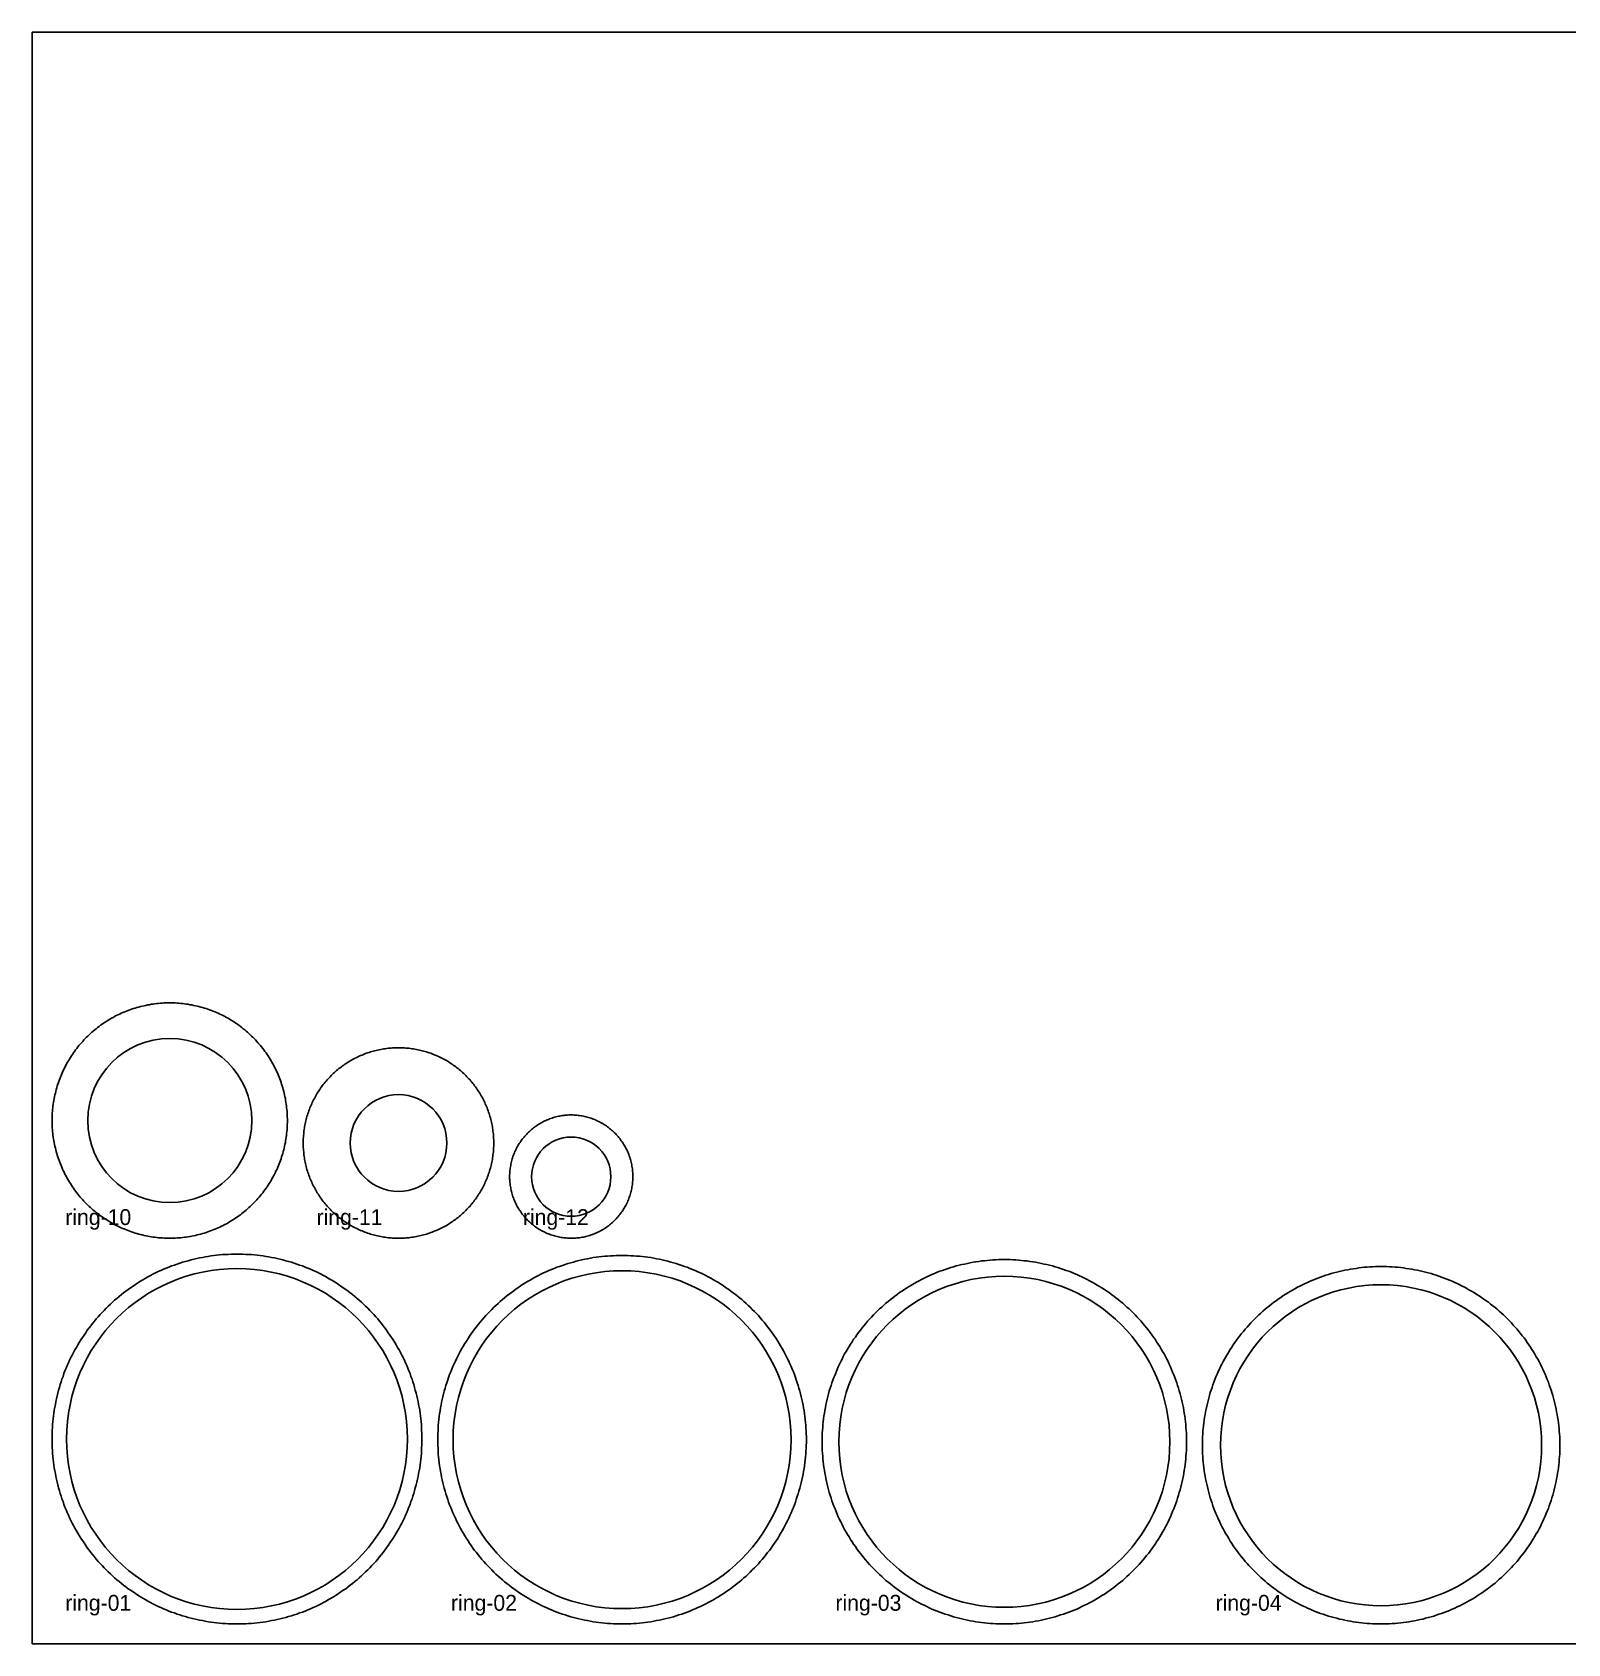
# Model space of a CAD drawing. Header units: millimetres. Extents: x 0 to 2440, y 0 to 1220.
# Drawn here: x 0 to 1162, y 0 to 1220 of the extents above; entities that cross this region are included whole.
import ezdxf

# ---------------------------------------------------------------- set-up
doc = ezdxf.new("R2010")
doc.units = ezdxf.units.MM
doc.layers.add('CUT_INSIDE', color=5, linetype='Continuous')
doc.layers.add('CUT_OUTSIDE', color=1, linetype='Continuous')

msp = doc.modelspace()

# ---------------------------------------------------------------- linework, layer by layer
at = {"layer": 'CUT_INSIDE'}
for centre, radius in [((104.1, 396.1), 62.1), ((277.3, 379.1), 36.6), ((408, 353.6), 30), ((155, 155), 129), ((446.5, 154.5), 127.9), ((735.9, 152.9), 125.3), ((1021.1, 150.3), 121.5)]:
    msp.add_circle(centre, radius, dxfattribs=at)
at = {"layer": 'CUT_OUTSIDE'}
for points in [[(193.2, 396.1), (193.2, 397.5), (193.1, 398.9), (193.1, 400.3), (193, 401.7), (192.9, 403.1), (192.8, 404.5), (192.6, 405.9), (192.5, 407.2), (192.3, 408.6), (192.1, 410), (191.8, 411.4), (191.6, 412.8), (191.3, 414.1), (191, 415.5), (190.7, 416.9), (190.4, 418.2), (190, 419.6), (189.6, 420.9), (189.2, 422.3), (188.8, 423.6), (188.4, 424.9), (187.9, 426.3), (187.4, 427.6), (186.9, 428.9), (186.4, 430.2), (185.8, 431.5), (185.3, 432.7), (184.7, 434), (184.1, 435.3), (183.5, 436.5), (182.8, 437.8), (182.1, 439), (181.5, 440.2), (180.8, 441.4), (180, 442.6), (179.3, 443.8), (178.5, 445), (177.8, 446.2), (177, 447.3), (176.2, 448.4), (175.3, 449.6), (174.5, 450.7), (173.6, 451.8), (172.7, 452.9), (171.8, 453.9), (170.9, 455), (170, 456), (169, 457.1), (168.1, 458.1), (167.1, 459.1), (166.1, 460.1), (165.1, 461), (164, 462), (163, 462.9), (161.9, 463.8), (160.9, 464.7), (159.8, 465.6), (158.7, 466.5), (157.6, 467.3), (156.4, 468.2), (155.3, 469), (154.2, 469.8), (153, 470.5), (151.8, 471.3), (150.6, 472), (149.4, 472.8), (148.2, 473.5), (147, 474.1), (145.8, 474.8), (144.5, 475.5), (143.3, 476.1), (142, 476.7), (140.7, 477.3), (139.5, 477.8), (138.2, 478.4), (136.9, 478.9), (135.6, 479.4), (134.3, 479.9), (132.9, 480.4), (131.6, 480.8), (130.3, 481.2), (128.9, 481.6), (127.6, 482), (126.2, 482.4), (124.9, 482.7), (123.5, 483), (122.1, 483.3), (120.8, 483.6), (119.4, 483.8), (118, 484.1), (116.6, 484.3), (115.2, 484.5), (113.9, 484.6), (112.5, 484.8), (111.1, 484.9), (109.7, 485), (108.3, 485.1), (106.9, 485.1), (105.5, 485.2), (104.1, 485.2), (102.7, 485.2), (101.3, 485.1), (99.9, 485.1), (98.5, 485), (97.1, 484.9), (95.7, 484.8), (94.3, 484.6), (92.9, 484.5), (91.5, 484.3), (90.1, 484.1), (88.8, 483.8), (87.4, 483.6), (86, 483.3), (84.7, 483), (83.3, 482.7), (81.9, 482.4), (80.6, 482), (79.2, 481.6), (77.9, 481.2), (76.6, 480.8), (75.2, 480.4), (73.9, 479.9), (72.6, 479.4), (71.3, 478.9), (70, 478.4), (68.7, 477.8), (67.4, 477.3), (66.2, 476.7), (64.9, 476.1), (63.6, 475.5), (62.4, 474.8), (61.2, 474.1), (59.9, 473.5), (58.7, 472.8), (57.5, 472), (56.4, 471.3), (55.2, 470.5), (54, 469.8), (52.9, 469), (51.7, 468.2), (50.6, 467.3), (49.5, 466.5), (48.4, 465.6), (47.3, 464.7), (46.2, 463.8), (45.2, 462.9), (44.1, 462), (43.1, 461), (42.1, 460.1), (41.1, 459.1), (40.1, 458.1), (39.1, 457.1), (38.2, 456), (37.3, 455), (36.3, 453.9), (35.4, 452.9), (34.6, 451.8), (33.7, 450.7), (32.8, 449.6), (32, 448.4), (31.2, 447.3), (30.4, 446.2), (29.6, 445), (28.9, 443.8), (28.1, 442.6), (27.4, 441.4), (26.7, 440.2), (26, 439), (25.4, 437.8), (24.7, 436.5), (24.1, 435.3), (23.5, 434), (22.9, 432.7), (22.3, 431.5), (21.8, 430.2), (21.3, 428.9), (20.8, 427.6), (20.3, 426.3), (19.8, 424.9), (19.4, 423.6), (18.9, 422.3), (18.5, 420.9), (18.2, 419.6), (17.8, 418.2), (17.5, 416.9), (17.1, 415.5), (16.9, 414.1), (16.6, 412.8), (16.3, 411.4), (16.1, 410), (15.9, 408.6), (15.7, 407.2), (15.5, 405.9), (15.4, 404.5), (15.3, 403.1), (15.2, 401.7), (15.1, 400.3), (15, 398.9), (15, 397.5), (15, 396.1), (15, 394.7), (15, 393.3), (15.1, 391.9), (15.2, 390.5), (15.3, 389.1), (15.4, 387.7), (15.5, 386.3), (15.7, 384.9), (15.9, 383.5), (16.1, 382.1), (16.3, 380.8), (16.6, 379.4), (16.9, 378), (17.1, 376.7), (17.5, 375.3), (17.8, 373.9), (18.2, 372.6), (18.5, 371.2), (18.9, 369.9), (19.4, 368.6), (19.8, 367.2), (20.3, 365.9), (20.8, 364.6), (21.3, 363.3), (21.8, 362), (22.3, 360.7), (22.9, 359.4), (23.5, 358.2), (24.1, 356.9), (24.7, 355.6), (25.4, 354.4), (26, 353.2), (26.7, 351.9), (27.4, 350.7), (28.1, 349.5), (28.9, 348.4), (29.6, 347.2), (30.4, 346), (31.2, 344.9), (32, 343.7), (32.8, 342.6), (33.7, 341.5), (34.6, 340.4), (35.4, 339.3), (36.3, 338.2), (37.3, 337.2), (38.2, 336.1), (39.1, 335.1), (40.1, 334.1), (41.1, 333.1), (42.1, 332.1), (43.1, 331.1), (44.1, 330.2), (45.2, 329.3), (46.2, 328.3), (47.3, 327.4), (48.4, 326.6), (49.5, 325.7), (50.6, 324.8), (51.7, 324), (52.9, 323.2), (54, 322.4), (55.2, 321.6), (56.4, 320.9), (57.5, 320.1), (58.7, 319.4), (59.9, 318.7), (61.2, 318), (62.4, 317.4), (63.6, 316.7), (64.9, 316.1), (66.2, 315.5), (67.4, 314.9), (68.7, 314.3), (70, 313.8), (71.3, 313.3), (72.6, 312.8), (73.9, 312.3), (75.2, 311.8), (76.6, 311.4), (77.9, 310.9), (79.2, 310.5), (80.6, 310.2), (81.9, 309.8), (83.3, 309.5), (84.7, 309.1), (86, 308.9), (87.4, 308.6), (88.8, 308.3), (90.1, 308.1), (91.5, 307.9), (92.9, 307.7), (94.3, 307.5), (95.7, 307.4), (97.1, 307.3), (98.5, 307.2), (99.9, 307.1), (101.3, 307), (102.7, 307), (104.1, 307), (105.5, 307), (106.9, 307), (108.3, 307.1), (109.7, 307.2), (111.1, 307.3), (112.5, 307.4), (113.9, 307.5), (115.2, 307.7), (116.6, 307.9), (118, 308.1), (119.4, 308.3), (120.8, 308.6), (122.1, 308.9), (123.5, 309.1), (124.9, 309.5), (126.2, 309.8), (127.6, 310.2), (128.9, 310.5), (130.3, 310.9), (131.6, 311.4), (132.9, 311.8), (134.3, 312.3), (135.6, 312.8), (136.9, 313.3), (138.2, 313.8), (139.5, 314.3), (140.7, 314.9), (142, 315.5), (143.3, 316.1), (144.5, 316.7), (145.8, 317.4), (147, 318), (148.2, 318.7), (149.4, 319.4), (150.6, 320.1), (151.8, 320.9), (153, 321.6), (154.2, 322.4), (155.3, 323.2), (156.4, 324), (157.6, 324.8), (158.7, 325.7), (159.8, 326.6), (160.9, 327.4), (161.9, 328.3), (163, 329.3), (164, 330.2), (165.1, 331.1), (166.1, 332.1), (167.1, 333.1), (168.1, 334.1), (169, 335.1), (170, 336.1), (170.9, 337.2), (171.8, 338.2), (172.7, 339.3), (173.6, 340.4), (174.5, 341.5), (175.3, 342.6), (176.2, 343.7), (177, 344.9), (177.8, 346), (178.5, 347.2), (179.3, 348.4), (180, 349.5), (180.8, 350.7), (181.5, 351.9), (182.1, 353.2), (182.8, 354.4), (183.5, 355.6), (184.1, 356.9), (184.7, 358.2), (185.3, 359.4), (185.8, 360.7), (186.4, 362), (186.9, 363.3), (187.4, 364.6), (187.9, 365.9), (188.4, 367.2), (188.8, 368.6), (189.2, 369.9), (189.6, 371.2), (190, 372.6), (190.4, 373.9), (190.7, 375.3), (191, 376.7), (191.3, 378), (191.6, 379.4), (191.8, 380.8), (192.1, 382.1), (192.3, 383.5), (192.5, 384.9), (192.6, 386.3), (192.8, 387.7), (192.9, 389.1), (193, 390.5), (193.1, 391.9), (193.1, 393.3), (193.2, 394.7), (193.2, 396.1)], [(349.4, 379.1), (349.4, 380.2), (349.4, 381.4), (349.3, 382.5), (349.2, 383.6), (349.2, 384.8), (349.1, 385.9), (349, 387), (348.8, 388.1), (348.7, 389.3), (348.5, 390.4), (348.3, 391.5), (348.1, 392.6), (347.9, 393.7), (347.7, 394.8), (347.4, 395.9), (347.1, 397), (346.8, 398.1), (346.5, 399.2), (346.2, 400.3), (345.9, 401.4), (345.5, 402.5), (345.1, 403.5), (344.7, 404.6), (344.3, 405.7), (343.9, 406.7), (343.5, 407.7), (343, 408.8), (342.5, 409.8), (342, 410.8), (341.5, 411.8), (341, 412.9), (340.5, 413.9), (339.9, 414.8), (339.3, 415.8), (338.8, 416.8), (338.2, 417.8), (337.6, 418.7), (336.9, 419.6), (336.3, 420.6), (335.6, 421.5), (334.9, 422.4), (334.3, 423.3), (333.6, 424.2), (332.8, 425.1), (332.1, 425.9), (331.4, 426.8), (330.6, 427.6), (329.8, 428.5), (329.1, 429.3), (328.3, 430.1), (327.5, 430.9), (326.6, 431.7), (325.8, 432.4), (325, 433.2), (324.1, 433.9), (323.2, 434.7), (322.4, 435.4), (321.5, 436.1), (320.6, 436.8), (319.7, 437.5), (318.7, 438.1), (317.8, 438.8), (316.9, 439.4), (315.9, 440), (315, 440.6), (314, 441.2), (313, 441.7), (312, 442.3), (311, 442.8), (310, 443.4), (309, 443.9), (308, 444.4), (307, 444.8), (305.9, 445.3), (304.9, 445.7), (303.8, 446.2), (302.8, 446.6), (301.7, 447), (300.6, 447.3), (299.6, 447.7), (298.5, 448), (297.4, 448.4), (296.3, 448.7), (295.2, 449), (294.1, 449.2), (293, 449.5), (291.9, 449.7), (290.8, 449.9), (289.7, 450.1), (288.6, 450.3), (287.4, 450.5), (286.3, 450.7), (285.2, 450.8), (284.1, 450.9), (282.9, 451), (281.8, 451.1), (280.7, 451.1), (279.5, 451.2), (278.4, 451.2), (277.3, 451.2), (276.1, 451.2), (275, 451.2), (273.9, 451.1), (272.8, 451.1), (271.6, 451), (270.5, 450.9), (269.4, 450.8), (268.2, 450.7), (267.1, 450.5), (266, 450.3), (264.9, 450.1), (263.8, 449.9), (262.7, 449.7), (261.5, 449.5), (260.4, 449.2), (259.3, 449), (258.3, 448.7), (257.2, 448.4), (256.1, 448), (255, 447.7), (253.9, 447.3), (252.9, 447), (251.8, 446.6), (250.7, 446.2), (249.7, 445.7), (248.6, 445.3), (247.6, 444.8), (246.6, 444.4), (245.6, 443.9), (244.5, 443.4), (243.5, 442.8), (242.5, 442.3), (241.6, 441.7), (240.6, 441.2), (239.6, 440.6), (238.6, 440), (237.7, 439.4), (236.7, 438.8), (235.8, 438.1), (234.9, 437.5), (234, 436.8), (233.1, 436.1), (232.2, 435.4), (231.3, 434.7), (230.4, 433.9), (229.6, 433.2), (228.7, 432.4), (227.9, 431.7), (227.1, 430.9), (226.3, 430.1), (225.5, 429.3), (224.7, 428.5), (223.9, 427.6), (223.2, 426.8), (222.4, 425.9), (221.7, 425.1), (221, 424.2), (220.3, 423.3), (219.6, 422.4), (218.9, 421.5), (218.3, 420.6), (217.6, 419.6), (217, 418.7), (216.4, 417.8), (215.8, 416.8), (215.2, 415.8), (214.6, 414.8), (214.1, 413.9), (213.6, 412.9), (213, 411.8), (212.5, 410.8), (212, 409.8), (211.6, 408.8), (211.1, 407.7), (210.7, 406.7), (210.2, 405.7), (209.8, 404.6), (209.4, 403.5), (209.1, 402.5), (208.7, 401.4), (208.4, 400.3), (208, 399.2), (207.7, 398.1), (207.4, 397), (207.2, 395.9), (206.9, 394.8), (206.7, 393.7), (206.4, 392.6), (206.2, 391.5), (206.1, 390.4), (205.9, 389.3), (205.7, 388.1), (205.6, 387), (205.5, 385.9), (205.4, 384.8), (205.3, 383.6), (205.2, 382.5), (205.2, 381.4), (205.2, 380.2), (205.2, 379.1), (205.2, 378), (205.2, 376.8), (205.2, 375.7), (205.3, 374.6), (205.4, 373.5), (205.5, 372.3), (205.6, 371.2), (205.7, 370.1), (205.9, 369), (206.1, 367.8), (206.2, 366.7), (206.4, 365.6), (206.7, 364.5), (206.9, 363.4), (207.2, 362.3), (207.4, 361.2), (207.7, 360.1), (208, 359), (208.4, 357.9), (208.7, 356.8), (209.1, 355.8), (209.4, 354.7), (209.8, 353.6), (210.2, 352.6), (210.7, 351.5), (211.1, 350.5), (211.6, 349.4), (212, 348.4), (212.5, 347.4), (213, 346.4), (213.6, 345.4), (214.1, 344.4), (214.6, 343.4), (215.2, 342.4), (215.8, 341.4), (216.4, 340.5), (217, 339.5), (217.6, 338.6), (218.3, 337.6), (218.9, 336.7), (219.6, 335.8), (220.3, 334.9), (221, 334), (221.7, 333.1), (222.4, 332.3), (223.2, 331.4), (223.9, 330.6), (224.7, 329.7), (225.5, 328.9), (226.3, 328.1), (227.1, 327.3), (227.9, 326.5), (228.7, 325.8), (229.6, 325), (230.4, 324.3), (231.3, 323.5), (232.2, 322.8), (233.1, 322.1), (234, 321.4), (234.9, 320.8), (235.8, 320.1), (236.7, 319.5), (237.7, 318.8), (238.6, 318.2), (239.6, 317.6), (240.6, 317), (241.6, 316.5), (242.5, 315.9), (243.5, 315.4), (244.5, 314.9), (245.6, 314.4), (246.6, 313.9), (247.6, 313.4), (248.6, 312.9), (249.7, 312.5), (250.7, 312.1), (251.8, 311.7), (252.9, 311.3), (253.9, 310.9), (255, 310.5), (256.1, 310.2), (257.2, 309.9), (258.3, 309.6), (259.3, 309.3), (260.4, 309), (261.5, 308.7), (262.7, 308.5), (263.8, 308.3), (264.9, 308.1), (266, 307.9), (267.1, 307.7), (268.2, 307.6), (269.4, 307.4), (270.5, 307.3), (271.6, 307.2), (272.8, 307.1), (273.9, 307.1), (275, 307), (276.1, 307), (277.3, 307), (278.4, 307), (279.5, 307), (280.7, 307.1), (281.8, 307.1), (282.9, 307.2), (284.1, 307.3), (285.2, 307.4), (286.3, 307.6), (287.4, 307.7), (288.6, 307.9), (289.7, 308.1), (290.8, 308.3), (291.9, 308.5), (293, 308.7), (294.1, 309), (295.2, 309.3), (296.3, 309.6), (297.4, 309.9), (298.5, 310.2), (299.6, 310.5), (300.6, 310.9), (301.7, 311.3), (302.8, 311.7), (303.8, 312.1), (304.9, 312.5), (305.9, 312.9), (307, 313.4), (308, 313.9), (309, 314.4), (310, 314.9), (311, 315.4), (312, 315.9), (313, 316.5), (314, 317), (315, 317.6), (315.9, 318.2), (316.9, 318.8), (317.8, 319.5), (318.7, 320.1), (319.7, 320.8), (320.6, 321.4), (321.5, 322.1), (322.4, 322.8), (323.2, 323.5), (324.1, 324.3), (325, 325), (325.8, 325.8), (326.6, 326.5), (327.5, 327.3), (328.3, 328.1), (329.1, 328.9), (329.8, 329.7), (330.6, 330.6), (331.4, 331.4), (332.1, 332.3), (332.8, 333.1), (333.6, 334), (334.3, 334.9), (334.9, 335.8), (335.6, 336.7), (336.3, 337.6), (336.9, 338.6), (337.6, 339.5), (338.2, 340.5), (338.8, 341.4), (339.3, 342.4), (339.9, 343.4), (340.5, 344.4), (341, 345.4), (341.5, 346.4), (342, 347.4), (342.5, 348.4), (343, 349.4), (343.5, 350.5), (343.9, 351.5), (344.3, 352.6), (344.7, 353.6), (345.1, 354.7), (345.5, 355.8), (345.9, 356.8), (346.2, 357.9), (346.5, 359), (346.8, 360.1), (347.1, 361.2), (347.4, 362.3), (347.7, 363.4), (347.9, 364.5), (348.1, 365.6), (348.3, 366.7), (348.5, 367.8), (348.7, 369), (348.8, 370.1), (349, 371.2), (349.1, 372.3), (349.2, 373.5), (349.2, 374.6), (349.3, 375.7), (349.4, 376.8), (349.4, 378), (349.4, 379.1)], [(454.7, 353.6), (454.7, 354.6), (454.6, 355.6), (454.6, 356.6), (454.5, 357.6), (454.4, 358.6), (454.3, 359.6), (454.2, 360.6), (454, 361.6), (453.8, 362.6), (453.6, 363.6), (453.4, 364.5), (453.1, 365.5), (452.9, 366.5), (452.6, 367.4), (452.3, 368.4), (452, 369.3), (451.6, 370.3), (451.3, 371.2), (450.9, 372.1), (450.5, 373), (450, 374), (449.6, 374.8), (449.1, 375.7), (448.6, 376.6), (448.1, 377.5), (447.6, 378.3), (447.1, 379.2), (446.5, 380), (445.9, 380.8), (445.4, 381.6), (444.7, 382.4), (444.1, 383.2), (443.5, 384), (442.8, 384.7), (442.1, 385.5), (441.5, 386.2), (440.8, 386.9), (440, 387.6), (439.3, 388.3), (438.5, 388.9), (437.8, 389.6), (437, 390.2), (436.2, 390.8), (435.4, 391.4), (434.6, 392), (433.8, 392.6), (432.9, 393.1), (432.1, 393.6), (431.2, 394.1), (430.3, 394.6), (429.5, 395.1), (428.6, 395.5), (427.7, 396), (426.7, 396.4), (425.8, 396.8), (424.9, 397.1), (424, 397.5), (423, 397.8), (422.1, 398.1), (421.1, 398.4), (420.1, 398.7), (419.2, 398.9), (418.2, 399.2), (417.2, 399.4), (416.2, 399.6), (415.3, 399.7), (414.3, 399.9), (413.3, 400), (412.3, 400.1), (411.3, 400.2), (410.3, 400.2), (409.3, 400.3), (408.3, 400.3), (407.3, 400.3), (406.3, 400.3), (405.3, 400.2), (404.3, 400.1), (403.3, 400.1), (402.3, 399.9), (401.3, 399.8), (400.3, 399.7), (399.3, 399.5), (398.4, 399.3), (397.4, 399.1), (396.4, 398.8), (395.4, 398.6), (394.5, 398.3), (393.5, 398), (392.6, 397.7), (391.6, 397.3), (390.7, 397), (389.8, 396.6), (388.9, 396.2), (388, 395.8), (387.1, 395.3), (386.2, 394.9), (385.3, 394.4), (384.4, 393.9), (383.6, 393.4), (382.7, 392.8), (381.9, 392.3), (381.1, 391.7), (380.3, 391.1), (379.5, 390.5), (378.7, 389.9), (377.9, 389.3), (377.1, 388.6), (376.4, 387.9), (375.7, 387.2), (375, 386.5), (374.3, 385.8), (373.6, 385.1), (372.9, 384.3), (372.3, 383.6), (371.6, 382.8), (371, 382), (370.4, 381.2), (369.8, 380.4), (369.3, 379.6), (368.7, 378.8), (368.2, 377.9), (367.7, 377), (367.2, 376.2), (366.7, 375.3), (366.3, 374.4), (365.8, 373.5), (365.4, 372.6), (365, 371.7), (364.6, 370.7), (364.3, 369.8), (363.9, 368.9), (363.6, 367.9), (363.3, 367), (363.1, 366), (362.8, 365), (362.6, 364.1), (362.4, 363.1), (362.2, 362.1), (362, 361.1), (361.8, 360.1), (361.7, 359.1), (361.6, 358.1), (361.5, 357.1), (361.5, 356.1), (361.4, 355.1), (361.4, 354.1), (361.4, 353.1), (361.4, 352.1), (361.5, 351.1), (361.5, 350.1), (361.6, 349.2), (361.7, 348.2), (361.8, 347.2), (362, 346.2), (362.2, 345.2), (362.4, 344.2), (362.6, 343.2), (362.8, 342.3), (363.1, 341.3), (363.3, 340.3), (363.6, 339.4), (363.9, 338.4), (364.3, 337.5), (364.6, 336.5), (365, 335.6), (365.4, 334.7), (365.8, 333.8), (366.3, 332.9), (366.7, 332), (367.2, 331.1), (367.7, 330.3), (368.2, 329.4), (368.7, 328.5), (369.3, 327.7), (369.8, 326.9), (370.4, 326.1), (371, 325.3), (371.6, 324.5), (372.3, 323.7), (372.9, 322.9), (373.6, 322.2), (374.3, 321.5), (375, 320.8), (375.7, 320), (376.4, 319.4), (377.1, 318.7), (377.9, 318), (378.7, 317.4), (379.5, 316.8), (380.3, 316.2), (381.1, 315.6), (381.9, 315), (382.7, 314.5), (383.6, 313.9), (384.4, 313.4), (385.3, 312.9), (386.2, 312.4), (387.1, 312), (388, 311.5), (388.9, 311.1), (389.8, 310.7), (390.7, 310.3), (391.6, 310), (392.6, 309.6), (393.5, 309.3), (394.5, 309), (395.4, 308.7), (396.4, 308.5), (397.4, 308.2), (398.4, 308), (399.3, 307.8), (400.3, 307.6), (401.3, 307.5), (402.3, 307.4), (403.3, 307.2), (404.3, 307.2), (405.3, 307.1), (406.3, 307), (407.3, 307), (408.3, 307), (409.3, 307), (410.3, 307.1), (411.3, 307.1), (412.3, 307.2), (413.3, 307.3), (414.3, 307.4), (415.3, 307.6), (416.2, 307.7), (417.2, 307.9), (418.2, 308.1), (419.2, 308.4), (420.1, 308.6), (421.1, 308.9), (422.1, 309.2), (423, 309.5), (424, 309.8), (424.9, 310.2), (425.8, 310.5), (426.7, 310.9), (427.7, 311.3), (428.6, 311.8), (429.5, 312.2), (430.3, 312.7), (431.2, 313.2), (432.1, 313.7), (432.9, 314.2), (433.8, 314.7), (434.6, 315.3), (435.4, 315.9), (436.2, 316.5), (437, 317.1), (437.8, 317.7), (438.5, 318.4), (439.3, 319), (440, 319.7), (440.8, 320.4), (441.5, 321.1), (442.1, 321.8), (442.8, 322.6), (443.5, 323.3), (444.1, 324.1), (444.7, 324.9), (445.4, 325.7), (445.9, 326.5), (446.5, 327.3), (447.1, 328.1), (447.6, 329), (448.1, 329.8), (448.6, 330.7), (449.1, 331.6), (449.6, 332.4), (450, 333.3), (450.5, 334.2), (450.9, 335.2), (451.3, 336.1), (451.6, 337), (452, 338), (452.3, 338.9), (452.6, 339.9), (452.9, 340.8), (453.1, 341.8), (453.4, 342.7), (453.6, 343.7), (453.8, 344.7), (454, 345.7), (454.2, 346.7), (454.3, 347.7), (454.4, 348.7), (454.5, 349.7), (454.6, 350.6), (454.6, 351.6), (454.7, 352.6), (454.7, 353.6)], [(295, 155), (295, 157.2), (294.9, 159.4), (294.8, 161.6), (294.7, 163.8), (294.6, 166), (294.4, 168.2), (294.2, 170.4), (293.9, 172.5), (293.6, 174.7), (293.3, 176.9), (292.9, 179.1), (292.5, 181.2), (292.1, 183.4), (291.6, 185.5), (291.1, 187.7), (290.6, 189.8), (290, 191.9), (289.4, 194.1), (288.8, 196.2), (288.1, 198.3), (287.5, 200.3), (286.7, 202.4), (286, 204.5), (285.2, 206.5), (284.3, 208.6), (283.5, 210.6), (282.6, 212.6), (281.7, 214.6), (280.7, 216.6), (279.7, 218.6), (278.7, 220.5), (277.7, 222.4), (276.6, 224.4), (275.5, 226.3), (274.4, 228.1), (273.2, 230), (272, 231.9), (270.8, 233.7), (269.5, 235.5), (268.3, 237.3), (267, 239.1), (265.6, 240.8), (264.3, 242.5), (262.9, 244.2), (261.5, 245.9), (260, 247.6), (258.5, 249.2), (257.1, 250.8), (255.5, 252.4), (254, 254), (252.4, 255.5), (250.8, 257.1), (249.2, 258.5), (247.6, 260), (245.9, 261.5), (244.2, 262.9), (242.5, 264.3), (240.8, 265.6), (239.1, 267), (237.3, 268.3), (235.5, 269.5), (233.7, 270.8), (231.9, 272), (230, 273.2), (228.1, 274.4), (226.3, 275.5), (224.4, 276.6), (222.4, 277.7), (220.5, 278.7), (218.6, 279.7), (216.6, 280.7), (214.6, 281.7), (212.6, 282.6), (210.6, 283.5), (208.6, 284.3), (206.5, 285.2), (204.5, 286), (202.4, 286.7), (200.3, 287.5), (198.3, 288.1), (196.2, 288.8), (194.1, 289.4), (191.9, 290), (189.8, 290.6), (187.7, 291.1), (185.5, 291.6), (183.4, 292.1), (181.2, 292.5), (179.1, 292.9), (176.9, 293.3), (174.7, 293.6), (172.5, 293.9), (170.4, 294.2), (168.2, 294.4), (166, 294.6), (163.8, 294.7), (161.6, 294.8), (159.4, 294.9), (157.2, 295), (155, 295), (152.8, 295), (150.6, 294.9), (148.4, 294.8), (146.2, 294.7), (144, 294.6), (141.8, 294.4), (139.6, 294.2), (137.5, 293.9), (135.3, 293.6), (133.1, 293.3), (130.9, 292.9), (128.8, 292.5), (126.6, 292.1), (124.5, 291.6), (122.3, 291.1), (120.2, 290.6), (118.1, 290), (115.9, 289.4), (113.8, 288.8), (111.7, 288.1), (109.7, 287.5), (107.6, 286.7), (105.5, 286), (103.5, 285.2), (101.4, 284.3), (99.4, 283.5), (97.4, 282.6), (95.4, 281.7), (93.4, 280.7), (91.4, 279.7), (89.5, 278.7), (87.6, 277.7), (85.6, 276.6), (83.7, 275.5), (81.9, 274.4), (80, 273.2), (78.1, 272), (76.3, 270.8), (74.5, 269.5), (72.7, 268.3), (70.9, 267), (69.2, 265.6), (67.5, 264.3), (65.8, 262.9), (64.1, 261.5), (62.4, 260), (60.8, 258.5), (59.2, 257.1), (57.6, 255.5), (56, 254), (54.5, 252.4), (52.9, 250.8), (51.5, 249.2), (50, 247.6), (48.5, 245.9), (47.1, 244.2), (45.7, 242.5), (44.4, 240.8), (43, 239.1), (41.7, 237.3), (40.5, 235.5), (39.2, 233.7), (38, 231.9), (36.8, 230), (35.6, 228.1), (34.5, 226.3), (33.4, 224.4), (32.3, 222.4), (31.3, 220.5), (30.3, 218.6), (29.3, 216.6), (28.3, 214.6), (27.4, 212.6), (26.5, 210.6), (25.7, 208.6), (24.8, 206.5), (24, 204.5), (23.3, 202.4), (22.5, 200.3), (21.9, 198.3), (21.2, 196.2), (20.6, 194.1), (20, 191.9), (19.4, 189.8), (18.9, 187.7), (18.4, 185.5), (17.9, 183.4), (17.5, 181.2), (17.1, 179.1), (16.7, 176.9), (16.4, 174.7), (16.1, 172.5), (15.8, 170.4), (15.6, 168.2), (15.4, 166), (15.3, 163.8), (15.2, 161.6), (15.1, 159.4), (15, 157.2), (15, 155), (15, 152.8), (15.1, 150.6), (15.2, 148.4), (15.3, 146.2), (15.4, 144), (15.6, 141.8), (15.8, 139.6), (16.1, 137.5), (16.4, 135.3), (16.7, 133.1), (17.1, 130.9), (17.5, 128.8), (17.9, 126.6), (18.4, 124.5), (18.9, 122.3), (19.4, 120.2), (20, 118.1), (20.6, 115.9), (21.2, 113.8), (21.9, 111.7), (22.5, 109.7), (23.3, 107.6), (24, 105.5), (24.8, 103.5), (25.7, 101.4), (26.5, 99.4), (27.4, 97.4), (28.3, 95.4), (29.3, 93.4), (30.3, 91.4), (31.3, 89.5), (32.3, 87.6), (33.4, 85.6), (34.5, 83.7), (35.6, 81.9), (36.8, 80), (38, 78.1), (39.2, 76.3), (40.5, 74.5), (41.7, 72.7), (43, 70.9), (44.4, 69.2), (45.7, 67.5), (47.1, 65.8), (48.5, 64.1), (50, 62.4), (51.5, 60.8), (52.9, 59.2), (54.5, 57.6), (56, 56), (57.6, 54.5), (59.2, 52.9), (60.8, 51.5), (62.4, 50), (64.1, 48.5), (65.8, 47.1), (67.5, 45.7), (69.2, 44.4), (70.9, 43), (72.7, 41.7), (74.5, 40.5), (76.3, 39.2), (78.1, 38), (80, 36.8), (81.9, 35.6), (83.7, 34.5), (85.6, 33.4), (87.6, 32.3), (89.5, 31.3), (91.4, 30.3), (93.4, 29.3), (95.4, 28.3), (97.4, 27.4), (99.4, 26.5), (101.4, 25.7), (103.5, 24.8), (105.5, 24), (107.6, 23.3), (109.7, 22.5), (111.7, 21.9), (113.8, 21.2), (115.9, 20.6), (118.1, 20), (120.2, 19.4), (122.3, 18.9), (124.5, 18.4), (126.6, 17.9), (128.8, 17.5), (130.9, 17.1), (133.1, 16.7), (135.3, 16.4), (137.5, 16.1), (139.6, 15.8), (141.8, 15.6), (144, 15.4), (146.2, 15.3), (148.4, 15.2), (150.6, 15.1), (152.8, 15), (155, 15), (157.2, 15), (159.4, 15.1), (161.6, 15.2), (163.8, 15.3), (166, 15.4), (168.2, 15.6), (170.4, 15.8), (172.5, 16.1), (174.7, 16.4), (176.9, 16.7), (179.1, 17.1), (181.2, 17.5), (183.4, 17.9), (185.5, 18.4), (187.7, 18.9), (189.8, 19.4), (191.9, 20), (194.1, 20.6), (196.2, 21.2), (198.3, 21.9), (200.3, 22.5), (202.4, 23.3), (204.5, 24), (206.5, 24.8), (208.6, 25.7), (210.6, 26.5), (212.6, 27.4), (214.6, 28.3), (216.6, 29.3), (218.6, 30.3), (220.5, 31.3), (222.4, 32.3), (224.4, 33.4), (226.3, 34.5), (228.1, 35.6), (230, 36.8), (231.9, 38), (233.7, 39.2), (235.5, 40.5), (237.3, 41.7), (239.1, 43), (240.8, 44.4), (242.5, 45.7), (244.2, 47.1), (245.9, 48.5), (247.6, 50), (249.2, 51.5), (250.8, 52.9), (252.4, 54.5), (254, 56), (255.5, 57.6), (257.1, 59.2), (258.5, 60.8), (260, 62.4), (261.5, 64.1), (262.9, 65.8), (264.3, 67.5), (265.6, 69.2), (267, 70.9), (268.3, 72.7), (269.5, 74.5), (270.8, 76.3), (272, 78.1), (273.2, 80), (274.4, 81.9), (275.5, 83.7), (276.6, 85.6), (277.7, 87.6), (278.7, 89.5), (279.7, 91.4), (280.7, 93.4), (281.7, 95.4), (282.6, 97.4), (283.5, 99.4), (284.3, 101.4), (285.2, 103.5), (286, 105.5), (286.7, 107.6), (287.5, 109.7), (288.1, 111.7), (288.8, 113.8), (289.4, 115.9), (290, 118.1), (290.6, 120.2), (291.1, 122.3), (291.6, 124.5), (292.1, 126.6), (292.5, 128.8), (292.9, 130.9), (293.3, 133.1), (293.6, 135.3), (293.9, 137.5), (294.2, 139.6), (294.4, 141.8), (294.6, 144), (294.7, 146.2), (294.8, 148.4), (294.9, 150.6), (295, 152.8), (295, 155)], [(586, 154.5), (586, 156.7), (585.9, 158.9), (585.8, 161.1), (585.7, 163.2), (585.5, 165.4), (585.4, 167.6), (585.1, 169.8), (584.9, 172), (584.6, 174.1), (584.3, 176.3), (583.9, 178.5), (583.5, 180.6), (583.1, 182.8), (582.6, 184.9), (582.1, 187), (581.6, 189.2), (581, 191.3), (580.4, 193.4), (579.8, 195.5), (579.1, 197.6), (578.4, 199.7), (577.7, 201.7), (577, 203.8), (576.2, 205.8), (575.4, 207.9), (574.5, 209.9), (573.6, 211.9), (572.7, 213.9), (571.7, 215.8), (570.8, 217.8), (569.8, 219.8), (568.7, 221.7), (567.6, 223.6), (566.5, 225.5), (565.4, 227.4), (564.3, 229.2), (563.1, 231.1), (561.8, 232.9), (560.6, 234.7), (559.3, 236.5), (558, 238.2), (556.7, 240), (555.3, 241.7), (554, 243.4), (552.5, 245.1), (551.1, 246.7), (549.7, 248.4), (548.2, 250), (546.7, 251.6), (545.1, 253.1), (543.6, 254.7), (542, 256.2), (540.4, 257.7), (538.7, 259.1), (537.1, 260.5), (535.4, 262), (533.7, 263.3), (532, 264.7), (530.2, 266), (528.5, 267.3), (526.7, 268.6), (524.9, 269.8), (523.1, 271.1), (521.2, 272.3), (519.4, 273.4), (517.5, 274.5), (515.6, 275.6), (513.7, 276.7), (511.8, 277.8), (509.8, 278.8), (507.8, 279.7), (505.9, 280.7), (503.9, 281.6), (501.9, 282.5), (499.9, 283.4), (497.8, 284.2), (495.8, 285), (493.7, 285.7), (491.7, 286.4), (489.6, 287.1), (487.5, 287.8), (485.4, 288.4), (483.3, 289), (481.2, 289.6), (479, 290.1), (476.9, 290.6), (474.8, 291.1), (472.6, 291.5), (470.5, 291.9), (468.3, 292.3), (466.1, 292.6), (464, 292.9), (461.8, 293.1), (459.6, 293.4), (457.4, 293.5), (455.2, 293.7), (453.1, 293.8), (450.9, 293.9), (448.7, 294), (446.5, 294), (444.3, 294), (442.1, 293.9), (439.9, 293.8), (437.7, 293.7), (435.5, 293.5), (433.4, 293.4), (431.2, 293.1), (429, 292.9), (426.8, 292.6), (424.7, 292.3), (422.5, 291.9), (420.3, 291.5), (418.2, 291.1), (416.1, 290.6), (413.9, 290.1), (411.8, 289.6), (409.7, 289), (407.6, 288.4), (405.5, 287.8), (403.4, 287.1), (401.3, 286.4), (399.2, 285.7), (397.2, 285), (395.1, 284.2), (393.1, 283.4), (391.1, 282.5), (389.1, 281.6), (387.1, 280.7), (385.1, 279.7), (383.2, 278.8), (381.2, 277.8), (379.3, 276.7), (377.4, 275.6), (375.5, 274.5), (373.6, 273.4), (371.7, 272.3), (369.9, 271.1), (368.1, 269.8), (366.3, 268.6), (364.5, 267.3), (362.7, 266), (361, 264.7), (359.3, 263.3), (357.6, 262), (355.9, 260.5), (354.2, 259.1), (352.6, 257.7), (351, 256.2), (349.4, 254.7), (347.9, 253.1), (346.3, 251.6), (344.8, 250), (343.3, 248.4), (341.9, 246.7), (340.4, 245.1), (339, 243.4), (337.6, 241.7), (336.3, 240), (334.9, 238.2), (333.6, 236.5), (332.4, 234.7), (331.1, 232.9), (329.9, 231.1), (328.7, 229.2), (327.6, 227.4), (326.4, 225.5), (325.3, 223.6), (324.3, 221.7), (323.2, 219.8), (322.2, 217.8), (321.2, 215.8), (320.3, 213.9), (319.4, 211.9), (318.5, 209.9), (317.6, 207.9), (316.8, 205.8), (316, 203.8), (315.2, 201.7), (314.5, 199.7), (313.8, 197.6), (313.2, 195.5), (312.5, 193.4), (311.9, 191.3), (311.4, 189.2), (310.9, 187), (310.4, 184.9), (309.9, 182.8), (309.5, 180.6), (309.1, 178.5), (308.7, 176.3), (308.4, 174.1), (308.1, 172), (307.8, 169.8), (307.6, 167.6), (307.4, 165.4), (307.3, 163.2), (307.2, 161.1), (307.1, 158.9), (307, 156.7), (307, 154.5), (307, 152.3), (307.1, 150.1), (307.2, 147.9), (307.3, 145.7), (307.4, 143.5), (307.6, 141.4), (307.8, 139.2), (308.1, 137), (308.4, 134.8), (308.7, 132.7), (309.1, 130.5), (309.5, 128.3), (309.9, 126.2), (310.4, 124.1), (310.9, 121.9), (311.4, 119.8), (311.9, 117.7), (312.5, 115.6), (313.2, 113.5), (313.8, 111.4), (314.5, 109.3), (315.2, 107.2), (316, 105.2), (316.8, 103.1), (317.6, 101.1), (318.5, 99.1), (319.4, 97.1), (320.3, 95.1), (321.2, 93.1), (322.2, 91.2), (323.2, 89.2), (324.3, 87.3), (325.3, 85.4), (326.4, 83.5), (327.6, 81.6), (328.7, 79.7), (329.9, 77.9), (331.1, 76.1), (332.4, 74.3), (333.6, 72.5), (334.9, 70.7), (336.3, 69), (337.6, 67.3), (339, 65.6), (340.4, 63.9), (341.9, 62.2), (343.3, 60.6), (344.8, 59), (346.3, 57.4), (347.9, 55.9), (349.4, 54.3), (351, 52.8), (352.6, 51.3), (354.2, 49.9), (355.9, 48.4), (357.6, 47), (359.3, 45.6), (361, 44.3), (362.7, 42.9), (364.5, 41.6), (366.3, 40.4), (368.1, 39.1), (369.9, 37.9), (371.7, 36.7), (373.6, 35.6), (375.5, 34.4), (377.4, 33.3), (379.3, 32.3), (381.2, 31.2), (383.2, 30.2), (385.1, 29.2), (387.1, 28.3), (389.1, 27.4), (391.1, 26.5), (393.1, 25.6), (395.1, 24.8), (397.2, 24), (399.2, 23.2), (401.3, 22.5), (403.4, 21.8), (405.5, 21.2), (407.6, 20.5), (409.7, 19.9), (411.8, 19.4), (413.9, 18.9), (416.1, 18.4), (418.2, 17.9), (420.3, 17.5), (422.5, 17.1), (424.7, 16.7), (426.8, 16.4), (429, 16.1), (431.2, 15.8), (433.4, 15.6), (435.5, 15.4), (437.7, 15.3), (439.9, 15.2), (442.1, 15.1), (444.3, 15), (446.5, 15), (448.7, 15), (450.9, 15.1), (453.1, 15.2), (455.2, 15.3), (457.4, 15.4), (459.6, 15.6), (461.8, 15.8), (464, 16.1), (466.1, 16.4), (468.3, 16.7), (470.5, 17.1), (472.6, 17.5), (474.8, 17.9), (476.9, 18.4), (479, 18.9), (481.2, 19.4), (483.3, 19.9), (485.4, 20.5), (487.5, 21.2), (489.6, 21.8), (491.7, 22.5), (493.7, 23.2), (495.8, 24), (497.8, 24.8), (499.9, 25.6), (501.9, 26.5), (503.9, 27.4), (505.9, 28.3), (507.8, 29.2), (509.8, 30.2), (511.8, 31.2), (513.7, 32.3), (515.6, 33.3), (517.5, 34.4), (519.4, 35.6), (521.2, 36.7), (523.1, 37.9), (524.9, 39.1), (526.7, 40.4), (528.5, 41.6), (530.2, 42.9), (532, 44.3), (533.7, 45.6), (535.4, 47), (537.1, 48.4), (538.7, 49.9), (540.4, 51.3), (542, 52.8), (543.6, 54.3), (545.1, 55.9), (546.7, 57.4), (548.2, 59), (549.7, 60.6), (551.1, 62.2), (552.5, 63.9), (554, 65.6), (555.3, 67.3), (556.7, 69), (558, 70.7), (559.3, 72.5), (560.6, 74.3), (561.8, 76.1), (563.1, 77.9), (564.3, 79.7), (565.4, 81.6), (566.5, 83.5), (567.6, 85.4), (568.7, 87.3), (569.8, 89.2), (570.8, 91.2), (571.7, 93.1), (572.7, 95.1), (573.6, 97.1), (574.5, 99.1), (575.4, 101.1), (576.2, 103.1), (577, 105.2), (577.7, 107.2), (578.4, 109.3), (579.1, 111.4), (579.8, 113.5), (580.4, 115.6), (581, 117.7), (581.6, 119.8), (582.1, 121.9), (582.6, 124.1), (583.1, 126.2), (583.5, 128.3), (583.9, 130.5), (584.3, 132.7), (584.6, 134.8), (584.9, 137), (585.1, 139.2), (585.4, 141.4), (585.5, 143.5), (585.7, 145.7), (585.8, 147.9), (585.9, 150.1), (586, 152.3), (586, 154.5)], [(873.8, 152.9), (873.8, 155.1), (873.8, 157.3), (873.7, 159.4), (873.6, 161.6), (873.4, 163.7), (873.2, 165.9), (873, 168.1), (872.7, 170.2), (872.4, 172.4), (872.1, 174.5), (871.8, 176.6), (871.4, 178.8), (871, 180.9), (870.5, 183), (870, 185.1), (869.5, 187.2), (868.9, 189.3), (868.3, 191.4), (867.7, 193.5), (867.1, 195.5), (866.4, 197.6), (865.7, 199.6), (864.9, 201.7), (864.1, 203.7), (863.3, 205.7), (862.5, 207.7), (861.6, 209.7), (860.7, 211.7), (859.8, 213.6), (858.8, 215.5), (857.8, 217.5), (856.8, 219.4), (855.7, 221.3), (854.6, 223.1), (853.5, 225), (852.4, 226.8), (851.2, 228.7), (850, 230.5), (848.7, 232.2), (847.5, 234), (846.2, 235.7), (844.9, 237.5), (843.5, 239.2), (842.2, 240.8), (840.8, 242.5), (839.4, 244.1), (837.9, 245.8), (836.4, 247.3), (834.9, 248.9), (833.4, 250.5), (831.9, 252), (830.3, 253.5), (828.7, 254.9), (827.1, 256.4), (825.5, 257.8), (823.8, 259.2), (822.1, 260.6), (820.4, 261.9), (818.7, 263.2), (817, 264.5), (815.2, 265.8), (813.4, 267), (811.6, 268.2), (809.8, 269.4), (808, 270.5), (806.1, 271.6), (804.2, 272.7), (802.3, 273.8), (800.4, 274.8), (798.5, 275.8), (796.6, 276.8), (794.6, 277.7), (792.7, 278.6), (790.7, 279.5), (788.7, 280.4), (786.7, 281.2), (784.7, 282), (782.6, 282.7), (780.6, 283.4), (778.5, 284.1), (776.5, 284.8), (774.4, 285.4), (772.3, 286), (770.2, 286.5), (768.1, 287), (766, 287.5), (763.9, 288), (761.7, 288.4), (759.6, 288.8), (757.5, 289.2), (755.3, 289.5), (753.2, 289.8), (751, 290), (748.9, 290.2), (746.7, 290.4), (744.6, 290.6), (742.4, 290.7), (740.2, 290.8), (738.1, 290.8), (735.9, 290.9), (733.7, 290.8), (731.6, 290.8), (729.4, 290.7), (727.2, 290.6), (725.1, 290.4), (722.9, 290.2), (720.8, 290), (718.6, 289.8), (716.5, 289.5), (714.3, 289.2), (712.2, 288.8), (710.1, 288.4), (707.9, 288), (705.8, 287.5), (703.7, 287), (701.6, 286.5), (699.5, 286), (697.4, 285.4), (695.3, 284.8), (693.3, 284.1), (691.2, 283.4), (689.2, 282.7), (687.1, 282), (685.1, 281.2), (683.1, 280.4), (681.1, 279.5), (679.1, 278.6), (677.2, 277.7), (675.2, 276.8), (673.3, 275.8), (671.4, 274.8), (669.4, 273.8), (667.6, 272.7), (665.7, 271.6), (663.8, 270.5), (662, 269.4), (660.2, 268.2), (658.4, 267), (656.6, 265.8), (654.8, 264.5), (653.1, 263.2), (651.4, 261.9), (649.7, 260.6), (648, 259.2), (646.3, 257.8), (644.7, 256.4), (643.1, 254.9), (641.5, 253.5), (639.9, 252), (638.4, 250.5), (636.8, 248.9), (635.4, 247.3), (633.9, 245.8), (632.4, 244.1), (631, 242.5), (629.6, 240.8), (628.3, 239.2), (626.9, 237.5), (625.6, 235.7), (624.3, 234), (623.1, 232.2), (621.8, 230.5), (620.6, 228.7), (619.4, 226.8), (618.3, 225), (617.2, 223.1), (616.1, 221.3), (615, 219.4), (614, 217.5), (613, 215.5), (612, 213.6), (611.1, 211.7), (610.2, 209.7), (609.3, 207.7), (608.5, 205.7), (607.7, 203.7), (606.9, 201.7), (606.1, 199.6), (605.4, 197.6), (604.7, 195.5), (604.1, 193.5), (603.4, 191.4), (602.9, 189.3), (602.3, 187.2), (601.8, 185.1), (601.3, 183), (600.8, 180.9), (600.4, 178.8), (600, 176.6), (599.7, 174.5), (599.3, 172.4), (599.1, 170.2), (598.8, 168.1), (598.6, 165.9), (598.4, 163.7), (598.2, 161.6), (598.1, 159.4), (598, 157.3), (598, 155.1), (598, 152.9), (598, 150.8), (598, 148.6), (598.1, 146.4), (598.2, 144.3), (598.4, 142.1), (598.6, 139.9), (598.8, 137.8), (599.1, 135.6), (599.3, 133.5), (599.7, 131.4), (600, 129.2), (600.4, 127.1), (600.8, 125), (601.3, 122.8), (601.8, 120.7), (602.3, 118.6), (602.9, 116.5), (603.4, 114.4), (604.1, 112.4), (604.7, 110.3), (605.4, 108.3), (606.1, 106.2), (606.9, 104.2), (607.7, 102.2), (608.5, 100.1), (609.3, 98.1), (610.2, 96.2), (611.1, 94.2), (612, 92.2), (613, 90.3), (614, 88.4), (615, 86.5), (616.1, 84.6), (617.2, 82.7), (618.3, 80.9), (619.4, 79), (620.6, 77.2), (621.8, 75.4), (623.1, 73.6), (624.3, 71.9), (625.6, 70.1), (626.9, 68.4), (628.3, 66.7), (629.6, 65), (631, 63.4), (632.4, 61.7), (633.9, 60.1), (635.4, 58.5), (636.8, 56.9), (638.4, 55.4), (639.9, 53.9), (641.5, 52.4), (643.1, 50.9), (644.7, 49.5), (646.3, 48), (648, 46.7), (649.7, 45.3), (651.4, 43.9), (653.1, 42.6), (654.8, 41.3), (656.6, 40.1), (658.4, 38.9), (660.2, 37.6), (662, 36.5), (663.8, 35.3), (665.7, 34.2), (667.6, 33.1), (669.4, 32.1), (671.4, 31), (673.3, 30), (675.2, 29.1), (677.2, 28.1), (679.1, 27.2), (681.1, 26.3), (683.1, 25.5), (685.1, 24.7), (687.1, 23.9), (689.2, 23.2), (691.2, 22.4), (693.3, 21.8), (695.3, 21.1), (697.4, 20.5), (699.5, 19.9), (701.6, 19.3), (703.7, 18.8), (705.8, 18.3), (707.9, 17.9), (710.1, 17.4), (712.2, 17.1), (714.3, 16.7), (716.5, 16.4), (718.6, 16.1), (720.8, 15.8), (722.9, 15.6), (725.1, 15.4), (727.2, 15.3), (729.4, 15.2), (731.6, 15.1), (733.7, 15), (735.9, 15), (738.1, 15), (740.2, 15.1), (742.4, 15.2), (744.6, 15.3), (746.7, 15.4), (748.9, 15.6), (751, 15.8), (753.2, 16.1), (755.3, 16.4), (757.5, 16.7), (759.6, 17.1), (761.7, 17.4), (763.9, 17.9), (766, 18.3), (768.1, 18.8), (770.2, 19.3), (772.3, 19.9), (774.4, 20.5), (776.5, 21.1), (778.5, 21.8), (780.6, 22.4), (782.6, 23.2), (784.7, 23.9), (786.7, 24.7), (788.7, 25.5), (790.7, 26.3), (792.7, 27.2), (794.6, 28.1), (796.6, 29.1), (798.5, 30), (800.4, 31), (802.3, 32.1), (804.2, 33.1), (806.1, 34.2), (808, 35.3), (809.8, 36.5), (811.6, 37.6), (813.4, 38.9), (815.2, 40.1), (817, 41.3), (818.7, 42.6), (820.4, 43.9), (822.1, 45.3), (823.8, 46.7), (825.5, 48), (827.1, 49.5), (828.7, 50.9), (830.3, 52.4), (831.9, 53.9), (833.4, 55.4), (834.9, 56.9), (836.4, 58.5), (837.9, 60.1), (839.4, 61.7), (840.8, 63.4), (842.2, 65), (843.5, 66.7), (844.9, 68.4), (846.2, 70.1), (847.5, 71.9), (848.7, 73.6), (850, 75.4), (851.2, 77.2), (852.4, 79), (853.5, 80.9), (854.6, 82.7), (855.7, 84.6), (856.8, 86.5), (857.8, 88.4), (858.8, 90.3), (859.8, 92.2), (860.7, 94.2), (861.6, 96.2), (862.5, 98.1), (863.3, 100.1), (864.1, 102.2), (864.9, 104.2), (865.7, 106.2), (866.4, 108.3), (867.1, 110.3), (867.7, 112.4), (868.3, 114.4), (868.9, 116.5), (869.5, 118.6), (870, 120.7), (870.5, 122.8), (871, 125), (871.4, 127.1), (871.8, 129.2), (872.1, 131.4), (872.4, 133.5), (872.7, 135.6), (873, 137.8), (873.2, 139.9), (873.4, 142.1), (873.6, 144.3), (873.7, 146.4), (873.8, 148.6), (873.8, 150.8), (873.8, 152.9)], [(1156.4, 150.3), (1156.4, 152.4), (1156.3, 154.5), (1156.3, 156.7), (1156.1, 158.8), (1156, 160.9), (1155.8, 163), (1155.6, 165.1), (1155.3, 167.2), (1155.1, 169.4), (1154.7, 171.5), (1154.4, 173.6), (1154, 175.6), (1153.6, 177.7), (1153.2, 179.8), (1152.7, 181.9), (1152.2, 183.9), (1151.6, 186), (1151, 188), (1150.4, 190.1), (1149.8, 192.1), (1149.1, 194.1), (1148.4, 196.1), (1147.7, 198.1), (1146.9, 200.1), (1146.1, 202.1), (1145.3, 204), (1144.4, 206), (1143.5, 207.9), (1142.6, 209.8), (1141.7, 211.7), (1140.7, 213.6), (1139.7, 215.5), (1138.6, 217.3), (1137.6, 219.2), (1136.5, 221), (1135.3, 222.8), (1134.2, 224.6), (1133, 226.3), (1131.8, 228.1), (1130.6, 229.8), (1129.3, 231.5), (1128, 233.2), (1126.7, 234.9), (1125.4, 236.5), (1124, 238.2), (1122.6, 239.8), (1121.2, 241.3), (1119.7, 242.9), (1118.3, 244.4), (1116.8, 246), (1115.3, 247.4), (1113.7, 248.9), (1112.2, 250.4), (1110.6, 251.8), (1109, 253.2), (1107.4, 254.5), (1105.7, 255.9), (1104, 257.2), (1102.3, 258.5), (1100.6, 259.7), (1098.9, 261), (1097.2, 262.2), (1095.4, 263.4), (1093.6, 264.5), (1091.8, 265.6), (1090, 266.7), (1088.1, 267.8), (1086.3, 268.8), (1084.4, 269.9), (1082.5, 270.8), (1080.6, 271.8), (1078.7, 272.7), (1076.8, 273.6), (1074.8, 274.5), (1072.9, 275.3), (1070.9, 276.1), (1068.9, 276.9), (1066.9, 277.6), (1064.9, 278.3), (1062.9, 279), (1060.9, 279.6), (1058.9, 280.2), (1056.8, 280.8), (1054.8, 281.3), (1052.7, 281.8), (1050.6, 282.3), (1048.6, 282.8), (1046.5, 283.2), (1044.4, 283.6), (1042.3, 283.9), (1040.2, 284.2), (1038.1, 284.5), (1036, 284.8), (1033.8, 285), (1031.7, 285.2), (1029.6, 285.3), (1027.5, 285.4), (1025.4, 285.5), (1023.2, 285.6), (1021.1, 285.6), (1019, 285.6), (1016.9, 285.5), (1014.7, 285.4), (1012.6, 285.3), (1010.5, 285.2), (1008.4, 285), (1006.3, 284.8), (1004.2, 284.5), (1002.1, 284.2), (1000, 283.9), (997.9, 283.6), (995.8, 283.2), (993.7, 282.8), (991.6, 282.3), (989.5, 281.8), (987.5, 281.3), (985.4, 280.8), (983.4, 280.2), (981.3, 279.6), (979.3, 279), (977.3, 278.3), (975.3, 277.6), (973.3, 276.9), (971.3, 276.1), (969.3, 275.3), (967.4, 274.5), (965.4, 273.6), (963.5, 272.7), (961.6, 271.8), (959.7, 270.8), (957.8, 269.9), (955.9, 268.8), (954.1, 267.8), (952.2, 266.7), (950.4, 265.6), (948.6, 264.5), (946.8, 263.4), (945.1, 262.2), (943.3, 261), (941.6, 259.7), (939.9, 258.5), (938.2, 257.2), (936.5, 255.9), (934.9, 254.5), (933.3, 253.2), (931.6, 251.8), (930.1, 250.4), (928.5, 248.9), (927, 247.4), (925.5, 246), (924, 244.4), (922.5, 242.9), (921.1, 241.3), (919.6, 239.8), (918.2, 238.2), (916.9, 236.5), (915.5, 234.9), (914.2, 233.2), (912.9, 231.5), (911.7, 229.8), (910.4, 228.1), (909.2, 226.3), (908, 224.6), (906.9, 222.8), (905.8, 221), (904.7, 219.2), (903.6, 217.3), (902.6, 215.5), (901.6, 213.6), (900.6, 211.7), (899.6, 209.8), (898.7, 207.9), (897.8, 206), (897, 204), (896.1, 202.1), (895.3, 200.1), (894.6, 198.1), (893.8, 196.1), (893.1, 194.1), (892.4, 192.1), (891.8, 190.1), (891.2, 188), (890.6, 186), (890.1, 183.9), (889.6, 181.9), (889.1, 179.8), (888.6, 177.7), (888.2, 175.6), (887.8, 173.6), (887.5, 171.5), (887.2, 169.4), (886.9, 167.2), (886.6, 165.1), (886.4, 163), (886.2, 160.9), (886.1, 158.8), (886, 156.7), (885.9, 154.5), (885.8, 152.4), (885.8, 150.3), (885.8, 148.2), (885.9, 146), (886, 143.9), (886.1, 141.8), (886.2, 139.7), (886.4, 137.6), (886.6, 135.4), (886.9, 133.3), (887.2, 131.2), (887.5, 129.1), (887.8, 127), (888.2, 124.9), (888.6, 122.9), (889.1, 120.8), (889.6, 118.7), (890.1, 116.6), (890.6, 114.6), (891.2, 112.5), (891.8, 110.5), (892.4, 108.5), (893.1, 106.5), (893.8, 104.5), (894.6, 102.5), (895.3, 100.5), (896.1, 98.5), (897, 96.6), (897.8, 94.6), (898.7, 92.7), (899.6, 90.8), (900.6, 88.9), (901.6, 87), (902.6, 85.1), (903.6, 83.3), (904.7, 81.4), (905.8, 79.6), (906.9, 77.8), (908, 76), (909.2, 74.2), (910.4, 72.5), (911.7, 70.8), (912.9, 69.1), (914.2, 67.4), (915.5, 65.7), (916.9, 64.1), (918.2, 62.4), (919.6, 60.8), (921.1, 59.2), (922.5, 57.7), (924, 56.1), (925.5, 54.6), (927, 53.1), (928.5, 51.7), (930.1, 50.2), (931.6, 48.8), (933.3, 47.4), (934.9, 46), (936.5, 44.7), (938.2, 43.4), (939.9, 42.1), (941.6, 40.8), (943.3, 39.6), (945.1, 38.4), (946.8, 37.2), (948.6, 36.1), (950.4, 34.9), (952.2, 33.8), (954.1, 32.8), (955.9, 31.7), (957.8, 30.7), (959.7, 29.7), (961.6, 28.8), (963.5, 27.9), (965.4, 27), (967.4, 26.1), (969.3, 25.3), (971.3, 24.5), (973.3, 23.7), (975.3, 23), (977.3, 22.3), (979.3, 21.6), (981.3, 21), (983.4, 20.4), (985.4, 19.8), (987.5, 19.3), (989.5, 18.7), (991.6, 18.3), (993.7, 17.8), (995.8, 17.4), (997.9, 17), (1000, 16.7), (1002.1, 16.3), (1004.2, 16.1), (1006.3, 15.8), (1008.4, 15.6), (1010.5, 15.4), (1012.6, 15.3), (1014.7, 15.2), (1016.9, 15.1), (1019, 15), (1021.1, 15), (1023.2, 15), (1025.4, 15.1), (1027.5, 15.2), (1029.6, 15.3), (1031.7, 15.4), (1033.8, 15.6), (1036, 15.8), (1038.1, 16.1), (1040.2, 16.3), (1042.3, 16.7), (1044.4, 17), (1046.5, 17.4), (1048.6, 17.8), (1050.6, 18.3), (1052.7, 18.7), (1054.8, 19.3), (1056.8, 19.8), (1058.9, 20.4), (1060.9, 21), (1062.9, 21.6), (1064.9, 22.3), (1066.9, 23), (1068.9, 23.7), (1070.9, 24.5), (1072.9, 25.3), (1074.8, 26.1), (1076.8, 27), (1078.7, 27.9), (1080.6, 28.8), (1082.5, 29.7), (1084.4, 30.7), (1086.3, 31.7), (1088.1, 32.8), (1090, 33.8), (1091.8, 34.9), (1093.6, 36.1), (1095.4, 37.2), (1097.2, 38.4), (1098.9, 39.6), (1100.6, 40.8), (1102.3, 42.1), (1104, 43.4), (1105.7, 44.7), (1107.4, 46), (1109, 47.4), (1110.6, 48.8), (1112.2, 50.2), (1113.7, 51.7), (1115.3, 53.1), (1116.8, 54.6), (1118.3, 56.1), (1119.7, 57.7), (1121.2, 59.2), (1122.6, 60.8), (1124, 62.4), (1125.4, 64.1), (1126.7, 65.7), (1128, 67.4), (1129.3, 69.1), (1130.6, 70.8), (1131.8, 72.5), (1133, 74.2), (1134.2, 76), (1135.3, 77.8), (1136.5, 79.6), (1137.6, 81.4), (1138.6, 83.3), (1139.7, 85.1), (1140.7, 87), (1141.7, 88.9), (1142.6, 90.8), (1143.5, 92.7), (1144.4, 94.6), (1145.3, 96.6), (1146.1, 98.5), (1146.9, 100.5), (1147.7, 102.5), (1148.4, 104.5), (1149.1, 106.5), (1149.8, 108.5), (1150.4, 110.5), (1151, 112.5), (1151.6, 114.6), (1152.2, 116.6), (1152.7, 118.7), (1153.2, 120.8), (1153.6, 122.9), (1154, 124.9), (1154.4, 127), (1154.7, 129.1), (1155.1, 131.2), (1155.3, 133.3), (1155.6, 135.4), (1155.8, 137.6), (1156, 139.7), (1156.1, 141.8), (1156.3, 143.9), (1156.3, 146), (1156.4, 148.2), (1156.4, 150.3)]]:
    msp.add_lwpolyline(points, close=True, dxfattribs=at)
at = {"layer": 'SHEET_EDGE'}
msp.add_lwpolyline([(0, 0), (2440, 0), (2440, 1220), (0, 1220)], close=True, dxfattribs=at)

# ---------------------------------------------------------------- texts
at = {"layer": 'NOTES'}
for s, p in [('ring-10', (25, 317)), ('ring-11', (215.2, 317)), ('ring-12', (371.4, 317)), ('ring-01', (25, 25)), ('ring-02', (317, 25)), ('ring-03', (608, 25)), ('ring-04', (895.8, 25))]:
    msp.add_text(s, height=12, dxfattribs=at).set_placement(p)

doc.saveas('drawing.dxf')
